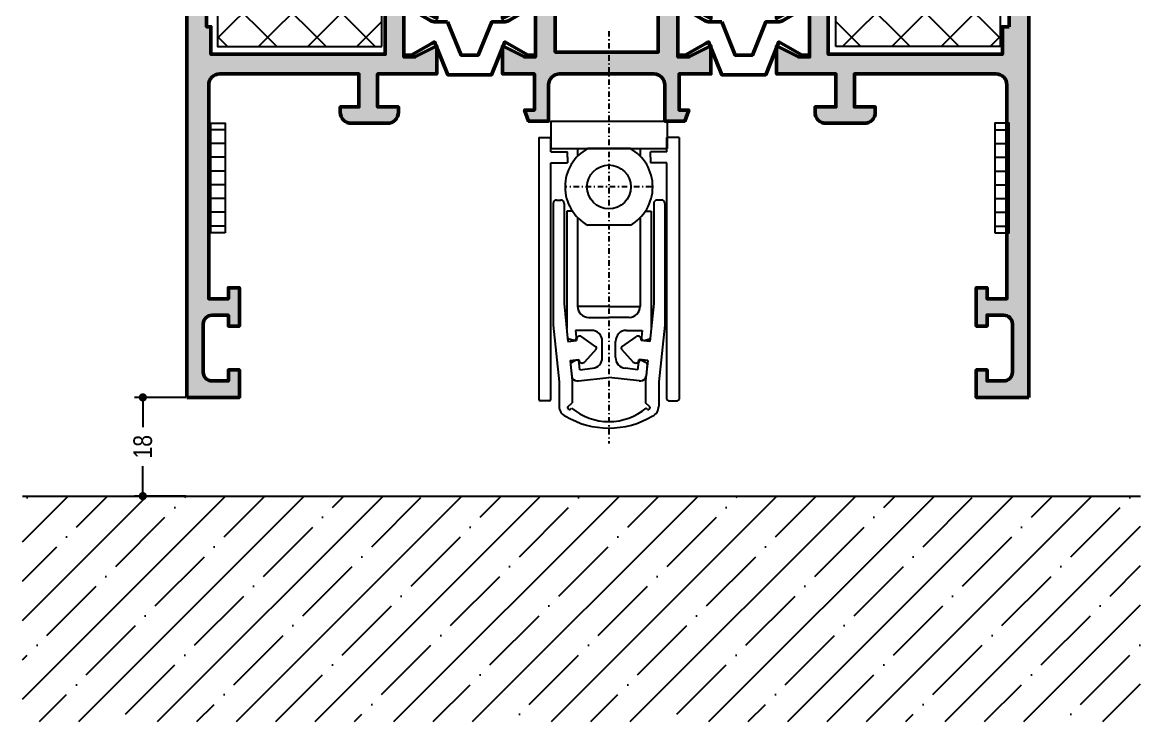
# Model space of a CAD drawing. Header units: millimetres. Extents: x -1821 to 14707, y -2864 to 1473.
# Drawn here: x 12858.3 to 12960.3, y -1250.4 to -1186.6 of the extents above; entities that cross this region are included whole.
import ezdxf

# ---------------------------------------------------------------- set-up
doc = ezdxf.new("R2010")
doc.units = ezdxf.units.MM
doc.linetypes.add('AUSGEZOGEN', pattern=[0])
doc.linetypes.add('DASHDOT', pattern=[1, 0.5, -0.25, 0, -0.25])
for name, color, linetype, lineweight in [('AM_S', 80, 'Continuous', 50), ('AM_SP', 3, 'Continuous', 50), ('Docu-AM_8', 1, 'Continuous', 25)]:
    doc.layers.add(name, color=color, linetype=linetype, lineweight=lineweight)
for name, color, linetype in [('CENT_25', 2, 'DASHDOT'), ('CONST25', 2, 'Continuous'), ('CONST35', 7, 'Continuous'), ('LLMASSE', 7, 'AUSGEZOGEN')]:
    doc.layers.add(name, color=color, linetype=linetype)
doc.styles.add('BEMSTIL', font='8SIMPLEX.SHX', dxfattribs={"width": 0.85})
doc.dimstyles.new('Dok-1zu2-PUNKT', dxfattribs={"dimscale": 0.5, "dimtxt": 3.4, "dimasz": 1.5, "dimexe": 1.5, "dimexo": 0.6, "dimgap": 1.5, "dimtad": 0, "dimlfac": 2, "dimdsep": 46, "dimtxsty": 'BEMSTIL', "dimblk": 'PUNKT', "dimblk1": 'PUNKT', "dimblk2": 'PUNKT', "dimcen": 0, "dimclrd": 3, "dimclre": 3, "dimclrt": 3, "dimadec": 0, "dimazin": 0, "dimtfac": 0.7, "dimtofl": 0, "dimtmove": 0, "dimatfit": 3, "dimfxl": 1, "dimtolj": 1, "dimarcsym": 0})

# ---------------------------------------------------------------- blocks, each defined once
blk = doc.blocks.new('WI4030187')
h = blk.add_hatch()
h.set_pattern_fill('LINE', color=256, scale=0.395, angle=90, style=0)
h.set_pattern_definition([(90, (0, 0), (-1.254125, 7.679047217437444e-17), [])])
h.paths.add_polyline_path([(10, 1.300000000000001), (0, 1.300000000000001), (0, 0), (10, 4.440892098500626e-16)])
blk.add_lwpolyline([(0, 1.3), (0, 0), (10, 4.440892098500626e-16), (10, 1.300000000000001)], close=True)
blk = doc.blocks.new('WI4090042')
for p, q in [((-15.80000000005123, 38.08153672636368), (-14.88153672641492, 39)), ((-15.80000000005123, 33.59140866582911), (-10.39140866588034, 39)), ((-15.80000000005123, 29.10128060529453), (-5.901280605345761, 39)), ((-15.80000000005123, 24.61115254475995), (-1.411152544811184, 39)), ((-0.8000000000512433, 27.7407683632587), (-12.05923163679253, 38.99999999999999)), ((-0.8000000000512468, 32.23089642379328), (-7.569103576257957, 38.99999999999999)), ((-0.800000000051245, 36.72102448432786), (-3.078975515723382, 39)), ((-0.8000000000512397, 23.25064030272412), (-15.80000000005123, 38.25064030272412)), ((-15.80000000005123, 20.12102448422538), (-0.8000000000512237, 35.12102448422539)), ((-0.800000000051238, 18.76051224218954), (-15.80000000005124, 33.76051224218955)), ((-15.80000000005123, 15.63089642369081), (-0.8000000000512202, 30.63089642369081)), ((-0.8000000000512362, 14.27038418165496), (-15.80000000005123, 29.27038418165496)), ((-15.80000000005123, 11.14076836315623), (-0.8000000000512237, 26.14076836315623)), ((-0.8000000000512344, 9.780256121120388), (-15.80000000005123, 24.78025612112039)), ((-15.80000000005123, 6.650640302621651), (-0.8000000000512237, 21.65064030262166)), ((-0.8000000000512326, 5.290128060585809), (-15.80000000005123, 20.29012806058581)), ((-15.80000000005123, 2.160512242087076), (-0.8000000000512255, 17.16051224208708)), ((-0.8000000000512307, 0.8000000000512308), (-15.80000000005124, 15.80000000005124)), ((-15.80000000005123, -2.329615818447502), (-0.8000000000512273, 12.6703841815525)), ((-0.8000000000512326, -3.690128060483344), (-15.80000000005123, 11.30987193951666)), ((-15.80000000005123, -6.819743878982079), (-0.8000000000512304, 8.180256121017923)), ((-0.8000000000512331, -8.18025612101792), (-15.80000000005124, 6.819743878982085)), ((-15.80000000005124, -11.30987193951666), (-0.8000000000512326, 3.690128060483343)), ((-0.8000000000512326, -12.6703841815525), (-15.80000000005124, 2.329615818447509)), ((-15.80000000005124, -15.80000000005124), (-0.8000000000512344, -0.8000000000512344)), ((-0.8000000000512326, -17.16051224208707), (-15.80000000005123, -2.160512242087069)), ((-15.80000000005124, -20.29012806058581), (-0.8000000000512331, -5.290128060585809)), ((-0.8000000000512326, -21.65064030262165), (-15.80000000005123, -6.650640302621647)), ((-15.80000000005125, -24.7802561211204), (-0.8000000000512335, -9.780256121120384)), ((-0.8000000000512344, -26.14076836315623), (-15.80000000005123, -11.14076836315622)), ((-15.80000000005125, -29.27038418165498), (-0.8000000000512335, -14.27038418165496)), ((-0.8000000000512344, -30.6308964236908), (-15.80000000005123, -15.6308964236908)), ((-15.80000000005125, -33.76051224218955), (-0.8000000000512344, -18.76051224218954)), ((-0.8000000000512308, -35.12102448422539), (-15.80000000005123, -20.12102448422538)), ((-15.80000000005125, -38.25064030272413), (-0.8000000000512362, -23.25064030272411)), ((-1.411152544811191, -39), (-15.80000000005123, -24.61115254475996)), ((-12.05923163679255, -39), (-0.8000000000512362, -27.74076836325869)), ((-5.901280605345768, -39), (-15.80000000005122, -29.10128060529454)), ((-7.569103576257971, -39), (-0.8000000000512362, -32.23089642379327)), ((-10.39140866588035, -39), (-15.80000000005122, -33.59140866582912)), ((-3.078975515723389, -39), (-0.8000000000512344, -36.72102448432784)), ((-14.88153672641492, -38.99999999999999), (-15.80000000005122, -38.08153672636369))]:
    blk.add_line(p, q)
blk.add_lwpolyline([(-0.8000000000512344, -39), (-0.8000000000512344, 39), (-15.80000000005123, 39), (-15.80000000005123, -39)], close=True)
blk = doc.blocks.new('PUNKT')
at = {"color": 0, "linetype": 'Continuous'}
blk.add_line((-0.5, 0), (-1, 0), dxfattribs=at)
at = {"color": 0, "linetype": 'Continuous', "const_width": 0.5}
blk.add_lwpolyline([(-0.25, 0, 1), (0.25, 0, 1)], format="xyb", close=True, dxfattribs=at)
blk = doc.blocks.new('*D140')
at = {"layer": 'Defpoints', "color": 0, "transparency": 16777216}
for p in [(12873.52326536657, -1220.844804366892), (12869.31089140913, -1229.844803338025), (12873.52326536672, -1229.844803338025)]:
    blk.add_point(p, dxfattribs=at)
at = {"layer": 'LLMASSE', "color": 3, "lineweight": -2, "transparency": 16777216}
for p, q in [((12873.22326536657, -1220.844804366892), (12868.56089140913, -1220.844804366892)), ((12869.31089140913, -1221.594804366892), (12869.31089140913, -1223.562660995318)), ((12869.31089140913, -1229.094803338025), (12869.31089140913, -1227.126946709604)), ((12873.22326536672, -1229.844803338025), (12868.56089140913, -1229.844803338025))]:
    blk.add_line(p, q, dxfattribs=at)
at = {"layer": 'LLMASSE', "color": 3, "lineweight": -2, "transparency": 16777216, "xscale": 0.75, "yscale": 0.75, "zscale": 0.75}
for p, rotation in [((12869.31089140913, -1220.844804366892), 90), ((12869.31089140913, -1229.844803338025), 270)]:
    blk.add_blockref('PUNKT', p, dxfattribs=dict(at, rotation=rotation))
at = {"layer": 'LLMASSE', "color": 3, "transparency": 16777216, "insert": (12869.31089140913, -1225.344803852458), "char_height": 1.7, "attachment_point": 5, "rotation": 90, "style": 'BEMSTIL'}
blk.add_mtext('18', dxfattribs=at)
blk = doc.blocks.new('B-1021353_docu_wos')
at = {"layer": 'Docu-AM_8'}
h = blk.add_hatch(color=256, dxfattribs=at)
edge = h.paths.add_edge_path()
edge.add_line((0, 0), (4.800000000205046, 5.127842566120559e-10))
edge.add_line((4.800000000205046, 5.127842566120559e-10), (4.799999999897409, 2.500000000512784))
edge.add_line((4.799999999897409, 2.500000000512784), (3.799999999989723, 2.500000000297433))
edge.add_line((3.799999999989723, 2.500000000297433), (3.800000000071748, 1.500000000379458))
edge.add_line((3.800000000071748, 1.500000000379458), (2.300000000051228, 1.500000000358938))
edge.add_arc((2.30000000005125, 2.300000000358944), 0.8000000000000058, 179.9999999999996, 269.99999999999835, ccw=False)
edge.add_line((1.500000000051245, 2.300000000358949), (1.500000000051273, 6.700000000358956))
edge.add_arc((2.300000000051245, 6.700000000358967), 0.7999999999999714, 90.0000000000012, 180.0000000000008, ccw=False)
edge.add_line((2.300000000051228, 7.500000000358939), (3.800000000030736, 7.500000000379458))
edge.add_line((3.800000000030736, 7.500000000379458), (3.800000000030736, 6.500000000215351))
edge.add_line((3.800000000030736, 6.500000000215351), (4.800000000410166, 6.500000000307637))
edge.add_line((4.800000000410166, 6.500000000307637), (4.800000000051227, 10.00000000035894))
edge.add_line((4.800000000051227, 10.00000000035894), (3.800000000051256, 10.00000000035894))
edge.add_line((3.800000000051256, 10.00000000035894), (3.800000000071805, 9.000000000379458))
edge.add_line((3.800000000071805, 9.000000000379458), (2.000000000071765, 9.000000000338417))
edge.add_line((2.000000000071765, 9.000000000338417), (2.000000000051281, 28.50000000035895))
edge.add_arc((3.0000000000513, 28.50000000035897), 1.000000000000019, 90.00000000000108, 180.0000000000008, ccw=False)
edge.add_line((3.000000000051281, 29.50000000035898), (15.70000000003075, 29.50000000037945))
edge.add_line((15.70000000003075, 29.50000000037945), (15.70000000007176, 26.50000000037944))
edge.add_line((15.70000000007176, 26.50000000037944), (13.99999999998972, 26.50000000029742))
edge.add_line((13.99999999998972, 26.50000000029742), (14.00000000005125, 26.00000000035895))
edge.add_arc((14.99999999964105, 25.99999999994874), 0.999999999589793, 179.9999999764969, 270.0000000235032)
edge.add_line((15.00000000005125, 25.00000000035895), (18.30000000005124, 25.00000000035895))
edge.add_arc((18.30000000005123, 26.00000000035896), 1.000000000000002, 270.0000000000002, 360)
edge.add_line((19.30000000005124, 26.00000000035896), (19.2999999999897, 26.50000000042048))
edge.add_line((19.2999999999897, 26.50000000042048), (17.3999999999897, 26.50000000025641))
edge.add_line((17.3999999999897, 26.50000000025641), (17.39999999999996, 29.50000000030768))
edge.add_line((17.39999999999996, 29.50000000030768), (22.80000000005124, 29.50000000035892))
edge.add_line((22.80000000005124, 29.50000000035892), (22.80000000005121, 32.04999900035894))
edge.add_line((22.80000000005121, 32.04999900035894), (20.80000000005121, 31.04999900035894))
edge.add_line((20.80000000005121, 31.04999900035894), (19.80000000005121, 31.04999900035897))
edge.add_line((19.80000000005121, 31.04999900035897), (19.80000000005121, 35.54999900035897))
edge.add_line((19.80000000005121, 35.54999900035897), (20.80000000005121, 35.54999900035894))
edge.add_line((20.80000000005121, 35.54999900035894), (22.80000000005121, 34.54999900035894))
edge.add_line((22.80000000005121, 34.54999900035894), (22.80000000005123, 35.19999900035892))
edge.add_line((22.80000000005123, 35.19999900035892), (22.06645320864787, 36.81380192012519))
edge.add_arc((21.15608673324478, 36.39999897129308), 0.9999999999999942, 24.44395506557961, 90.0000000000004)
edge.add_line((21.15608673324477, 37.39999897129307), (21.10000000005125, 37.39999897129307))
edge.add_arc((21.09999999964106, 38.39999897088288), 0.9999999995898072, 179.9999999764963, 270.0000000235023, ccw=False)
edge.add_line((20.10000000005125, 38.3999989712931), (20.10000000005126, 103.6000010294248))
edge.add_arc((21.10000000005125, 103.6000010294248), 0.9999999999999893, 89.9999999999992, 179.9999999999992, ccw=False)
edge.add_line((21.10000000005127, 104.6000010294248), (21.15608673324479, 104.6000010294248))
edge.add_arc((21.1560867332448, 105.6000010294248), 0.9999999999999946, 269.9999999999996, 335.55604493442)
edge.add_line((22.06645320864789, 105.1861980805927), (22.80000000005126, 106.8000010003589))
edge.add_line((22.80000000005126, 106.8000010003589), (22.80000000005126, 107.4500010003589))
edge.add_line((22.80000000005126, 107.4500010003589), (20.80000000005126, 106.4500010003589))
edge.add_line((20.80000000005126, 106.4500010003589), (19.80000000005125, 106.450001000359))
edge.add_line((19.80000000005125, 106.450001000359), (19.80000000005126, 110.950001000359))
edge.add_line((19.80000000005126, 110.950001000359), (20.80000000005126, 110.9500010003589))
edge.add_line((20.80000000005126, 110.9500010003589), (22.80000000005126, 109.9500010003589))
edge.add_line((22.80000000005126, 109.9500010003589), (22.80000000005125, 112.5000000003589))
edge.add_line((22.80000000005125, 112.5000000003589), (17.39999999989743, 112.5000000001026))
edge.add_line((17.39999999989743, 112.5000000001026), (17.40000000003076, 115.5000000003385))
edge.add_line((17.40000000003076, 115.5000000003385), (19.30000000011279, 115.5000000004205))
edge.add_line((19.30000000011279, 115.5000000004205), (19.30000000005126, 116.000000000359))
edge.add_arc((18.30000000005126, 116.000000000359), 1, 0, 90)
edge.add_line((18.30000000005126, 117.000000000359), (15.00000000005127, 117.000000000359))
edge.add_arc((15.00000000005127, 116.000000000359), 1, 90, 180)
edge.add_line((14.00000000005127, 116.000000000359), (14.00000000003078, 115.5000000002154))
edge.add_line((14.00000000003078, 115.5000000002154), (15.70000000003077, 115.5000000003794))
edge.add_line((15.70000000003077, 115.5000000003794), (15.70000000007178, 112.5000000003795))
edge.add_line((15.70000000007178, 112.5000000003795), (3.000000000051271, 112.500000000359))
edge.add_arc((3.000000000051279, 113.500000000359), 1.000000000000007, 180, 269.9999999999996, ccw=False)
edge.add_line((2.000000000051271, 113.500000000359), (2.00000000003078, 133.0000000003385))
edge.add_line((2.00000000003078, 133.0000000003385), (3.800000000030763, 133.0000000003795))
edge.add_line((3.800000000030763, 133.0000000003795), (3.800000000051283, 132.000000000359))
edge.add_line((3.800000000051283, 132.000000000359), (4.800000000051283, 132.000000000359))
edge.add_line((4.800000000051283, 132.000000000359), (4.799999999897472, 135.5000000005128))
edge.add_line((4.799999999897472, 135.5000000005128), (3.799999999989758, 135.5000000002974))
edge.add_line((3.799999999989758, 135.5000000002974), (3.800000000153837, 134.5000000002974))
edge.add_line((3.800000000153837, 134.5000000002974), (2.300000000051291, 134.500000000359))
edge.add_arc((2.299999999723097, 135.3000000000308), 0.7999999996718173, 179.9999999764995, 270.00000002350515, ccw=False)
edge.add_line((1.500000000051279, 135.3000000003589), (1.50000000005128, 139.700000000359))
edge.add_arc((2.300000000051292, 139.700000000359), 0.8000000000000125, 90.00000000000011, 180, ccw=False)
edge.add_line((2.300000000051291, 140.500000000359), (3.800000000030771, 140.5000000003795))
edge.add_line((3.800000000030771, 140.5000000003795), (3.800000000030771, 139.5000000002154))
edge.add_line((3.800000000030771, 139.5000000002154), (4.800000000410201, 139.5000000003077))
edge.add_line((4.800000000410201, 139.5000000003077), (4.799999999897445, 142.0000000005128))
edge.add_line((4.799999999897445, 142.0000000005128), (-1.025384221975401e-10, 142.0000000002051))
edge.add_line((-1.025387420371809e-10, 142.0000000002051), (0, 0))
h.paths.add_polyline_path([(1.800000000051254, 108.200000000359), (2.200000000051288, 108.200000000359), (2.200000000051288, 110.7000000003589), (18.10000000005127, 110.700000000359), (18.10000000005127, 104.6000010294248), (18.40000000005125, 104.6000010294248), (18.40000000005123, 37.39999897129313), (18.10000000005125, 37.39999897129313), (18.10000000005125, 31.30000000035888), (2.20000000005127, 31.30000000035891), (2.20000000005127, 33.80000000035891), (1.800000000051265, 33.80000000035891)], flags=16)
h = blk.add_hatch(color=256, dxfattribs=at)
edge = h.paths.add_edge_path()
edge.add_arc((44.79991202174624, 42.24309771991288), 4.999999999999979, 314.9999999999988, 359.99999999999903, ccw=False)
edge.add_line((48.33544592767889, 38.70756381398009), (47.79740420180833, 38.16952208810956))
edge.add_arc((49.21161776418141, 36.75530852573642), 2.000000000000024, 134.9999999999989, 209.9999820225565)
edge.add_line((47.47956664284702, 35.75530906919438), (47.79991178663215, 35.20045460214727))
edge.add_line((47.79991178663215, 35.20045460214727), (47.80000000005343, 34.55045782061795))
edge.add_line((47.80000000005343, 34.55045782061795), (45.8000000000536, 35.55045782061829))
edge.add_line((45.8000000000536, 35.55045782061829), (44.8000000000536, 35.55045782061846))
edge.add_line((44.8000000000536, 35.55045782061846), (44.80000000005286, 31.05045782061843))
edge.add_line((44.80000000005286, 31.05045782061843), (45.80000000005286, 31.05045782061829))
edge.add_line((45.80000000005286, 31.05045782061829), (47.80000000005302, 32.05045782061795))
edge.add_line((47.80000000005302, 32.05045782061795), (47.8000000000526, 29.50045882061796))
edge.add_line((47.8000000000526, 29.50045882061796), (44.89991202174595, 29.5004569388248))
edge.add_line((44.89991202174595, 29.5004569388248), (44.899912021746, 26.20045804603804))
edge.add_line((44.899912021746, 26.20045804603804), (45.78554162309462, 26.20045804603815))
edge.add_line((45.78554162309462, 26.20045804603815), (45.42157138882826, 25.20045804603792))
edge.add_line((45.42157138882826, 25.20045804603792), (43.59991213930318, 25.20045804603809))
edge.add_line((43.59991213930318, 25.20045804603809), (43.59991213930313, 28.50045715130836))
edge.add_arc((42.59991213930296, 28.5004571513082), 1.000000000000171, 9.363552982226997e-12, 89.99999326448531)
edge.add_line((42.59991225685987, 29.50045715130837), (33.99991202174648, 29.50045715130837))
edge.add_arc((33.99991213930345, 28.50045715130814), 1.000000000000232, 90.00000673551793, 179.999999999987)
edge.add_line((32.99991213930321, 28.50045715130837), (32.99991213930316, 25.20045804603809))
edge.add_line((32.99991213930316, 25.20045804603809), (31.17825288977815, 25.20045804603801))
edge.add_line((31.17825288977815, 25.20045804603801), (30.81428265551184, 26.20045804603809))
edge.add_line((30.81428265551184, 26.20045804603809), (31.69991225686034, 26.20045804603804))
edge.add_line((31.69991225686034, 26.20045804603804), (31.6999122568603, 29.50045693882463))
edge.add_line((31.6999122568603, 29.50045693882463), (28.80000000005135, 29.50045882061842))
edge.add_line((28.80000000005135, 29.50045882061842), (28.80000000005181, 32.05045782061843))
edge.add_line((28.80000000005181, 32.05045782061843), (30.80000000005164, 31.05045782061809))
edge.add_line((30.80000000005164, 31.05045782061809), (31.80000000005164, 31.05045782061792))
edge.add_line((31.80000000005164, 31.05045782061792), (31.8000000000524, 35.55045782061792))
edge.add_line((31.8000000000524, 35.55045782061792), (30.8000000000524, 35.55045782061809))
edge.add_line((30.8000000000524, 35.55045782061809), (28.80000000005223, 34.55045782061843))
edge.add_line((28.80000000005223, 34.55045782061843), (28.80000000005139, 35.20045782061796))
edge.add_line((28.80000000005139, 35.20045782061796), (29.12025740064515, 35.75530906919475))
edge.add_arc((27.38820627931082, 36.75530852573686), 2.000000000000011, 330.000017977441, 404.9999999999987)
edge.add_line((28.80241984168395, 38.16952208810993), (28.26437811581341, 38.70756381398049))
edge.add_arc((31.79991202174621, 42.24309771991314), 4.999999999999989, 179.9999999999988, 224.9999999999989, ccw=False)
edge.add_line((26.79991202174622, 42.24309771991325), (26.80000000005184, 99.75780411254043))
edge.add_arc((31.80000000005183, 99.75780411254044), 4.999999999999989, 135, 180.0000000000001, ccw=False)
edge.add_line((28.2644660941191, 103.2933380184732), (28.80250781998964, 103.8313797443437))
edge.add_arc((27.38829425761656, 105.2455933067168), 1.999999999999983, 314.9999999999997, 389.9999820225574)
edge.add_line((29.1203453789509, 106.2455927632589), (28.80000023516576, 106.800447230306))
edge.add_line((28.80000023516576, 106.800447230306), (28.8000000000505, 107.450444996723))
edge.add_line((28.8000000000505, 107.450444996723), (30.80000000005033, 106.4504449967227))
edge.add_line((30.80000000005033, 106.4504449967227), (31.80000000005033, 106.4504449967225))
edge.add_line((31.80000000005033, 106.4504449967225), (31.8000000000511, 110.9504449967225))
edge.add_line((31.8000000000511, 110.9504449967225), (30.8000000000511, 110.9504449967227))
edge.add_line((30.8000000000511, 110.9504449967227), (28.80000000005093, 109.950444996723))
edge.add_line((28.80000000005093, 109.950444996723), (28.80000000005136, 112.500443996723))
edge.add_line((28.80000000005136, 112.500443996723), (31.70000023516579, 112.500445878516))
edge.add_line((31.70000023516579, 112.500445878516), (31.70000023516577, 115.8004447713027))
edge.add_line((31.70000023516577, 115.8004447713027), (30.81437063381738, 115.8004447713028))
edge.add_line((30.81437063381738, 115.8004447713028), (31.17834086808354, 116.8004447713028))
edge.add_line((31.17834086808354, 116.8004447713028), (33.00000011760856, 116.8004447713027))
edge.add_line((33.00000011760856, 116.8004447713027), (33.00000011760865, 113.5004456660326))
edge.add_arc((34.00000011760879, 113.5004456660325), 1.000000000000142, 179.9999999999951, 269.9999932644869)
edge.add_line((34.00000000005191, 112.5004456660324), (42.6000002351653, 112.5004456660324))
edge.add_arc((42.60000011760834, 113.5004456660326), 1.000000000000238, 270.0000067355176, 359.999999999987)
edge.add_line((43.60000011760857, 113.5004456660324), (43.60000011760869, 116.8004447713026))
edge.add_line((43.60000011760869, 116.8004447713026), (45.42165936713363, 116.8004447713028))
edge.add_line((45.42165936713363, 116.8004447713028), (45.78562960140017, 115.8004447713027))
edge.add_line((45.78562960140017, 115.8004447713027), (44.90000000005143, 115.8004447713028))
edge.add_line((44.90000000005143, 115.8004447713028), (44.90000000005129, 112.5004458785159))
edge.add_line((44.90000000005129, 112.5004458785159), (47.80000000005261, 112.5004439967224))
edge.add_line((47.80000000005261, 112.5004439967224), (47.80000000005215, 109.9504449967224))
edge.add_line((47.80000000005215, 109.9504449967224), (45.80000000005232, 110.9504449967228))
edge.add_line((45.80000000005232, 110.9504449967228), (44.80000000005232, 110.950444996723))
edge.add_line((44.80000000005232, 110.950444996723), (44.80000000005154, 106.450444996723))
edge.add_line((44.80000000005154, 106.450444996723), (45.80000000005153, 106.4504449967228))
edge.add_line((45.80000000005153, 106.4504449967228), (47.80000000005171, 107.4504449967224))
edge.add_line((47.80000000005171, 107.4504449967224), (47.80000000005253, 106.8004449967229))
edge.add_line((47.80000000005253, 106.8004449967229), (47.47965462115276, 106.2455927632589))
edge.add_arc((49.21170574248709, 105.2455933067169), 1.99999999999997, 150.0000179774424, 225.0000000000003)
edge.add_line((47.79749218011403, 103.8313797443438), (48.33553390598456, 103.2933380184732))
edge.add_arc((44.80000000005185, 99.7578041125405), 4.999999999999994, 1.1368683772161603e-13, 45.000000000000284, ccw=False)
edge.add_line((49.80000000005184, 99.75780411254051), (49.79991202174622, 42.2430977199128))
edge = h.paths.add_edge_path(flags=16)
edge.add_arc((44.80000000005139, 99.75780411254091), 3.000000000000036, 1.085629331272868e-12, 44.99999999999971)
edge.add_line((46.92132034361107, 101.8791244561006), (43.58578667634225, 105.2146581233694))
edge.add_arc((45.00000023871533, 106.6288716857425), 1.999999999999986, 180.0000000000004, 225.0000000000003, ccw=False)
edge.add_line((43.00000023871534, 106.6288716857425), (43.0000002387152, 110.5004445609962))
edge.add_line((43.0000002387152, 110.5004445609962), (33.59999976138836, 110.5004445609962))
edge.add_line((33.59999976138836, 110.5004445609962), (33.59999976138832, 106.6288716857424))
edge.add_arc((31.59999976138833, 106.6288716857424), 1.999999999999986, 314.99999999999966, 359.9999999999996, ccw=False)
edge.add_line((33.01421332376141, 105.2146581233693), (29.6786796564926, 101.8791244561005))
edge.add_arc((31.80000000005225, 99.75780411254082), 3.00000000000001, 134.9999999999997, 179.9999999999984)
edge.add_line((28.80000000005224, 99.75780411254091), (28.79991202174663, 42.24309771991274))
edge.add_arc((31.79991202174665, 42.24309771991274), 3.000000000000014, 180, 224.9999999999987)
edge.add_line((29.67859167818694, 40.12177737635314), (33.01412534545569, 36.78624370908427))
edge.add_arc((31.59991178308256, 35.3720301467112), 2.000000000000007, -1.0231815394945443e-12, 44.999999999998806, ccw=False)
edge.add_line((33.59991178308257, 35.37203014671117), (33.59991178308339, 31.50045727145725))
edge.add_line((33.59991178308339, 31.50045727145725), (42.99991226040913, 31.50045727145723))
edge.add_line((42.99991226040913, 31.50045727145723), (42.99991226040959, 35.372030146711))
edge.add_arc((44.99991226040956, 35.37203014671093), 1.999999999999964, 134.9999999999983, 179.9999999999982, ccw=False)
edge.add_line((43.58569869803653, 36.78624370908405), (46.92123236530541, 40.1217773763528))
edge.add_arc((44.79991202174583, 42.24309771991248), 2.999999999999986, 314.9999999999987, 359.9999999999974)
edge.add_line((47.79991202174581, 42.24309771991234), (47.80000000005143, 99.75780411254097))
h = blk.add_hatch(color=256, dxfattribs=at)
edge = h.paths.add_edge_path()
edge.add_line((76.8000000000512, 0.0008879930870300295), (72.00000000005126, 0.0008879930870298651))
edge.add_line((72.00000000005126, 0.0008879930870298651), (72.00000000005124, 2.50088799308703))
edge.add_line((72.00000000005124, 2.50088799308703), (73.00000000005124, 2.50088799308703))
edge.add_line((73.00000000005124, 2.50088799308703), (73.00000000005124, 1.50088799308703))
edge.add_line((73.00000000005124, 1.50088799308703), (74.50000000005124, 1.50088799308703))
edge.add_arc((74.50000000005122, 2.300887993087007), 0.7999999999999761, 270.000000000002, 360.0000000000015)
edge.add_line((75.3000000000512, 2.300887993087027), (75.3000000000512, 6.700887993087033))
edge.add_arc((74.50000000005123, 6.700887993087061), 0.7999999999999687, 359.999999999998, 449.999999999998)
edge.add_line((74.50000000005126, 7.50088799308703), (73.00000000005119, 7.500887993087031))
edge.add_line((73.00000000005119, 7.500887993087031), (73.00000000005126, 6.500887993087031))
edge.add_line((73.00000000005126, 6.500887993087031), (72.00000000005126, 6.500887993087031))
edge.add_line((72.00000000005126, 6.500887993087031), (72.00000000005124, 10.00088799308703))
edge.add_line((72.00000000005124, 10.00088799308703), (73.00000000005124, 10.00088799308703))
edge.add_line((73.00000000005124, 10.00088799308703), (73.00000000005119, 9.00088799308703))
edge.add_line((73.00000000005119, 9.00088799308703), (74.80000000005121, 9.00088799308703))
edge.add_line((74.80000000005121, 9.00088799308703), (74.8000000000512, 28.50088799308703))
edge.add_arc((73.8000000000512, 28.50088799308703), 1, 0, 90)
edge.add_line((73.8000000000512, 29.50088799308703), (60.90000000005123, 29.50088799308703))
edge.add_line((60.90000000005123, 29.50088799308703), (60.90000000005123, 26.50088799308703))
edge.add_line((60.90000000005123, 26.50088799308703), (62.80000000005124, 26.50088799308703))
edge.add_line((62.80000000005124, 26.50088799308703), (62.80000000005123, 26.00088799308703))
edge.add_arc((61.80000000005122, 26.00088799308704), 1.000000000000007, 270, 359.9999999999998, ccw=False)
edge.add_line((61.80000000005122, 25.00088799308703), (58.30000000005124, 25.00088799308703))
edge.add_arc((58.30000000005124, 26.00088799308703), 1, 180, 270, ccw=False)
edge.add_line((57.30000000005124, 26.00088799308703), (57.30000000005124, 26.50088799308703))
edge.add_line((57.30000000005124, 26.50088799308703), (59.20000000005123, 26.50088799308703))
edge.add_line((59.20000000005123, 26.50088799308703), (59.20000000005125, 29.50088799308698))
edge.add_line((59.20000000005125, 29.50088799308698), (53.80000000005124, 29.50088799308703))
edge.add_line((53.80000000005124, 29.50088799308703), (53.80000000005125, 32.05088699308705))
edge.add_line((53.80000000005125, 32.05088699308705), (55.80000000005125, 31.05088699308705))
edge.add_line((55.80000000005125, 31.05088699308705), (56.80000000005125, 31.05088699308705))
edge.add_line((56.80000000005125, 31.05088699308705), (56.80000000005126, 35.55088699308705))
edge.add_line((56.80000000005126, 35.55088699308705), (55.80000000005126, 35.55088699308705))
edge.add_line((55.80000000005126, 35.55088699308705), (53.80000000005125, 34.55088699308705))
edge.add_line((53.80000000005125, 34.55088699308705), (53.80000000005124, 35.20088699308702))
edge.add_line((53.80000000005124, 35.20088699308702), (54.53354684317384, 36.81469078150356))
edge.add_arc((55.44391339149307, 36.40088799308698), 1.000000000000005, 89.9999999999992, 155.5560550305, ccw=False)
edge.add_line((55.44391339149308, 37.40088799308698), (55.50000000005124, 37.40088799308701))
edge.add_arc((55.50000000005124, 38.40088799308701), 1, 270, 360)
edge.add_line((56.50000000005124, 38.40088799308701), (56.50000000005124, 103.6008879930871))
edge.add_arc((55.50000000005124, 103.6008879930871), 1, 0, 90)
edge.add_line((55.50000000005124, 104.6008879930871), (55.44391339149308, 104.6008879930871))
edge.add_arc((55.4439133914931, 105.6008879930871), 1.000000000000015, 204.4439449694984, 269.9999999999992, ccw=False)
edge.add_line((54.53354684317384, 105.1870852046705), (53.80000000005125, 106.800888993087))
edge.add_line((53.80000000005125, 106.800888993087), (53.80000000005126, 107.450888993087))
edge.add_line((53.80000000005126, 107.450888993087), (55.80000000005126, 106.450888993087))
edge.add_line((55.80000000005126, 106.450888993087), (56.80000000005126, 106.450888993087))
edge.add_line((56.80000000005126, 106.450888993087), (56.80000000005126, 110.950888993087))
edge.add_line((56.80000000005126, 110.950888993087), (55.80000000005126, 110.950888993087))
edge.add_line((55.80000000005126, 110.950888993087), (53.80000000005126, 109.950888993087))
edge.add_line((53.80000000005126, 109.950888993087), (53.80000000005125, 112.500887993087))
edge.add_line((53.80000000005125, 112.500887993087), (59.20000000005125, 112.5008879930871))
edge.add_line((59.20000000005125, 112.5008879930871), (59.20000000005126, 115.500887993087))
edge.add_line((59.20000000005126, 115.500887993087), (57.30000000005123, 115.500887993087))
edge.add_line((57.30000000005123, 115.500887993087), (57.30000000005124, 116.000887993087))
edge.add_arc((58.30000000005124, 116.000887993087), 1, 90, 180, ccw=False)
edge.add_line((58.30000000005124, 117.000887993087), (61.80000000005127, 117.000887993087))
edge.add_arc((61.80000000005126, 116.000887993087), 1.000000000000007, 0, 89.9999999999996, ccw=False)
edge.add_line((62.80000000005127, 116.000887993087), (62.80000000005128, 115.500887993087))
edge.add_line((62.80000000005128, 115.500887993087), (60.90000000005125, 115.500887993087))
edge.add_line((60.90000000005125, 115.500887993087), (60.90000000005125, 112.500887993087))
edge.add_line((60.90000000005125, 112.500887993087), (74.10000000005127, 112.500887993087))
edge.add_arc((74.10000000005127, 113.500887993087), 1.000000000000007, 270, 359.9999999999992)
edge.add_line((75.10000000005128, 113.500887993087), (75.10000000005128, 115.500887993087))
edge.add_line((75.10000000005128, 115.500887993087), (73.30000000005126, 115.500887993087))
edge.add_line((73.30000000005126, 115.500887993087), (73.08786796569528, 116.013020027443))
edge.add_line((73.08786796569528, 116.013020027443), (73.48994949371244, 116.4151015554601))
edge.add_arc((74.90416305608554, 115.000887993087), 2.00000000000001, 89.9999999999996, 134.9999999999997, ccw=False)
edge.add_line((74.90416305608555, 117.000887993087), (76.80000000005126, 117.000887993087))
edge.add_line((76.80000000005126, 117.000887993087), (76.8000000000512, 0.0008879930870335784))
h.paths.add_polyline_path([(75.00000000005126, 33.80088799308704), (74.40000000005122, 33.80088799308704), (74.40000000005124, 31.30088799308699), (58.50000000005124, 31.30088799308699), (58.50000000005124, 37.40088799308701), (58.20000000005125, 37.40088799308701), (58.20000000005125, 104.6008879930871), (58.50000000005125, 104.6008879930871), (58.50000000005125, 110.7008879930871), (74.40000000005124, 110.7008879930871), (74.40000000005122, 108.200887993087), (75.00000000005124, 108.200887993087)], flags=16)
at = {"layer": 'AM_S'}
for points in [[(0, 0), (4.800000000205046, 5.127842566120559e-10), (4.799999999897409, 2.500000000512784), (3.799999999989723, 2.500000000297433), (3.800000000071748, 1.500000000379458), (2.300000000051228, 1.500000000358938, -0.4142135623730888), (1.500000000051245, 2.300000000358949), (1.500000000051273, 6.700000000358956, -0.4142135623730931), (2.300000000051228, 7.500000000358939), (3.800000000030736, 7.500000000379458), (3.800000000030736, 6.500000000215351), (4.800000000410166, 6.500000000307637), (4.800000000051227, 10.00000000035894), (3.800000000051256, 10.00000000035894), (3.800000000071805, 9.000000000379458), (2.000000000071765, 9.000000000338417), (2.000000000051281, 28.50000000035895, -0.4142135623730935), (3.000000000051281, 29.50000000035898), (15.70000000003075, 29.50000000037945), (15.70000000007176, 26.50000000037944), (13.99999999998972, 26.50000000029742), (14.00000000005125, 26.00000000035895, 0.4142135626133887), (15.00000000005125, 25.00000000035895), (18.30000000005124, 25.00000000035895, 0.414213562373095), (19.30000000005124, 26.00000000035896), (19.2999999999897, 26.50000000042048), (17.3999999999897, 26.50000000025641), (17.39999999999996, 29.50000000030768), (22.80000000005124, 29.50000000035892), (22.80000000005121, 32.04999900035894), (20.80000000005121, 31.04999900035894), (19.80000000005121, 31.04999900035897), (19.80000000005121, 35.54999900035897), (20.80000000005121, 35.54999900035894), (22.80000000005121, 34.54999900035894), (22.80000000005123, 35.19999900035892), (22.06645320864787, 36.81380192012519, 0.2941076137054685), (21.15608673324477, 37.39999897129307), (21.10000000005125, 37.39999897129307, -0.4142135626133887), (20.10000000005125, 38.3999989712931), (20.10000000005126, 103.6000010294248, -0.414213562373095), (21.10000000005127, 104.6000010294248), (21.15608673324479, 104.6000010294248, 0.2941076137054684), (22.06645320864789, 105.1861980805927), (22.80000000005126, 106.8000010003589), (22.80000000005126, 107.4500010003589), (20.80000000005126, 106.4500010003589), (19.80000000005125, 106.450001000359), (19.80000000005126, 110.950001000359), (20.80000000005126, 110.9500010003589), (22.80000000005126, 109.9500010003589), (22.80000000005125, 112.5000000003589), (17.39999999989743, 112.5000000001026), (17.40000000003076, 115.5000000003385), (19.30000000011279, 115.5000000004205), (19.30000000005126, 116.000000000359, 0.414213562373095), (18.30000000005126, 117.000000000359), (15.00000000005127, 117.000000000359, 0.414213562373095), (14.00000000005127, 116.000000000359), (14.00000000003078, 115.5000000002154), (15.70000000003077, 115.5000000003794), (15.70000000007178, 112.5000000003795), (3.000000000051271, 112.500000000359, -0.414213562373095), (2.000000000051271, 113.500000000359), (2.00000000003078, 133.0000000003385), (3.800000000030763, 133.0000000003795), (3.800000000051283, 132.000000000359), (4.800000000051283, 132.000000000359), (4.799999999897472, 135.5000000005128), (3.799999999989758, 135.5000000002974), (3.800000000153837, 134.5000000002974), (2.300000000051291, 134.500000000359, -0.4142135626133888), (1.500000000051279, 135.3000000003589), (1.50000000005128, 139.700000000359, -0.4142135623730944), (2.300000000051291, 140.500000000359), (3.800000000030771, 140.5000000003795), (3.800000000030771, 139.5000000002154), (4.800000000410201, 139.5000000003077), (4.799999999897445, 142.0000000005128), (-1.025387420371809e-10, 142.0000000002051), (0, 0)], [(49.79991202174622, 42.2430977199128, -0.1989123673796587), (48.33544592767889, 38.70756381398009), (47.79740420180833, 38.16952208810956, 0.3394541713832503), (47.47956664284702, 35.75530906919438), (47.79991178663215, 35.20045460214727), (47.80000000005343, 34.55045782061795), (45.8000000000536, 35.55045782061829), (44.8000000000536, 35.55045782061846), (44.80000000005286, 31.05045782061843), (45.80000000005286, 31.05045782061829), (47.80000000005302, 32.05045782061795), (47.8000000000526, 29.50045882061796), (44.89991202174595, 29.5004569388248), (44.899912021746, 26.20045804603804), (45.78554162309462, 26.20045804603815), (45.42157138882826, 25.20045804603792), (43.59991213930318, 25.20045804603809), (43.59991213930313, 28.50045715130836, 0.4142135279414253), (42.59991225685987, 29.50045715130837), (33.99991202174648, 29.50045715130837, 0.414213527941392), (32.99991213930321, 28.50045715130837), (32.99991213930316, 25.20045804603809), (31.17825288977815, 25.20045804603801), (30.81428265551184, 26.20045804603809), (31.69991225686034, 26.20045804603804), (31.6999122568603, 29.50045693882463), (28.80000000005135, 29.50045882061842), (28.80000000005181, 32.05045782061843), (30.80000000005164, 31.05045782061809), (31.80000000005164, 31.05045782061792), (31.8000000000524, 35.55045782061792), (30.8000000000524, 35.55045782061809), (28.80000000005223, 34.55045782061843), (28.80000000005139, 35.20045782061796), (29.12025740064515, 35.75530906919475, 0.3394541713832506), (28.80241984168395, 38.16952208810993), (28.26437811581341, 38.70756381398049, -0.1989123673796585), (26.79991202174622, 42.24309771991325), (26.80000000005184, 99.75780411254043, -0.1989123673796585), (28.2644660941191, 103.2933380184732), (28.80250781998964, 103.8313797443437, 0.3394541713832504), (29.1203453789509, 106.2455927632589), (28.80000023516576, 106.800447230306), (28.8000000000505, 107.450444996723), (30.80000000005033, 106.4504449967227), (31.80000000005033, 106.4504449967225), (31.8000000000511, 110.9504449967225), (30.8000000000511, 110.9504449967227), (28.80000000005093, 109.950444996723), (28.80000000005136, 112.500443996723), (31.70000023516579, 112.500445878516), (31.70000023516577, 115.8004447713027), (30.81437063381738, 115.8004447713028), (31.17834086808354, 116.8004447713028), (33.00000011760856, 116.8004447713027), (33.00000011760865, 113.5004456660326, 0.4142135279415075), (34.00000000005191, 112.5004456660324), (42.6000002351653, 112.5004456660324, 0.414213527941391), (43.60000011760857, 113.5004456660324), (43.60000011760869, 116.8004447713026), (45.42165936713363, 116.8004447713028), (45.78562960140017, 115.8004447713027), (44.90000000005143, 115.8004447713028), (44.90000000005129, 112.5004458785159), (47.80000000005261, 112.5004439967224), (47.80000000005215, 109.9504449967224), (45.80000000005232, 110.9504449967228), (44.80000000005232, 110.950444996723), (44.80000000005154, 106.450444996723), (45.80000000005153, 106.4504449967228), (47.80000000005171, 107.4504449967224), (47.80000000005253, 106.8004449967229), (47.47965462115276, 106.2455927632589, 0.339454171383251), (47.79749218011403, 103.8313797443438), (48.33553390598456, 103.2933380184732, -0.1989123673796585), (49.80000000005184, 99.75780411254051), (49.79991202174622, 42.2430977199128)], [(76.8000000000512, 0.0008879930870300295), (72.00000000005126, 0.0008879930870298651), (72.00000000005124, 2.50088799308703), (73.00000000005124, 2.50088799308703), (73.00000000005124, 1.50088799308703), (74.50000000005124, 1.50088799308703, 0.4142135623730947), (75.3000000000512, 2.300887993087027), (75.3000000000512, 6.700887993087033, 0.414213562373095), (74.50000000005126, 7.50088799308703), (73.00000000005119, 7.500887993087031), (73.00000000005126, 6.500887993087031), (72.00000000005126, 6.500887993087031), (72.00000000005124, 10.00088799308703), (73.00000000005124, 10.00088799308703), (73.00000000005119, 9.00088799308703), (74.80000000005121, 9.00088799308703), (74.8000000000512, 28.50088799308703, 0.414213562373095), (73.8000000000512, 29.50088799308703), (60.90000000005123, 29.50088799308703), (60.90000000005123, 26.50088799308703), (62.80000000005124, 26.50088799308703), (62.80000000005123, 26.00088799308703, -0.414213562373095), (61.80000000005122, 25.00088799308703), (58.30000000005124, 25.00088799308703, -0.414213562373095), (57.30000000005124, 26.00088799308703), (57.30000000005124, 26.50088799308703), (59.20000000005123, 26.50088799308703), (59.20000000005125, 29.50088799308698), (53.80000000005124, 29.50088799308703), (53.80000000005125, 32.05088699308705), (55.80000000005125, 31.05088699308705), (56.80000000005125, 31.05088699308705), (56.80000000005126, 35.55088699308705), (55.80000000005126, 35.55088699308705), (53.80000000005125, 34.55088699308705), (53.80000000005124, 35.20088699308702), (54.53354684317384, 36.81469078150356, -0.2941076615684351), (55.44391339149308, 37.40088799308698), (55.50000000005124, 37.40088799308701, 0.414213562373095), (56.50000000005124, 38.40088799308701), (56.50000000005124, 103.6008879930871, 0.414213562373095), (55.50000000005124, 104.6008879930871), (55.44391339149308, 104.6008879930871, -0.2941076615684353), (54.53354684317384, 105.1870852046705), (53.80000000005125, 106.800888993087), (53.80000000005126, 107.450888993087), (55.80000000005126, 106.450888993087), (56.80000000005126, 106.450888993087), (56.80000000005126, 110.950888993087), (55.80000000005126, 110.950888993087), (53.80000000005126, 109.950888993087), (53.80000000005125, 112.500887993087), (59.20000000005125, 112.5008879930871), (59.20000000005126, 115.500887993087), (57.30000000005123, 115.500887993087), (57.30000000005124, 116.000887993087, -0.414213562373095), (58.30000000005124, 117.000887993087), (61.80000000005127, 117.000887993087, -0.414213562373095), (62.80000000005127, 116.000887993087), (62.80000000005128, 115.500887993087), (60.90000000005125, 115.500887993087), (60.90000000005125, 112.500887993087), (74.10000000005127, 112.500887993087, 0.414213562373095), (75.10000000005128, 113.500887993087), (75.10000000005128, 115.500887993087), (73.30000000005126, 115.500887993087), (73.08786796569528, 116.013020027443), (73.48994949371244, 116.4151015554601, -0.1989123673796582), (74.90416305608555, 117.000887993087), (76.80000000005126, 117.000887993087), (76.8000000000512, 0.0008879930870300295)], [(47.80000000005143, 99.75780411254097, 0.1989123673796518), (46.92132034361107, 101.8791244561006), (43.58578667634225, 105.2146581233694, -0.1989123673796573), (43.00000023871534, 106.6288716857425), (43.0000002387152, 110.5004445609962), (33.59999976138836, 110.5004445609962), (33.59999976138832, 106.6288716857424, -0.1989123673796575), (33.01421332376141, 105.2146581233693), (29.6786796564926, 101.8791244561005, 0.1989123673796519), (28.80000000005224, 99.75780411254091), (28.79991202174663, 42.24309771991274, 0.198912367379652), (29.67859167818694, 40.12177737635314), (33.01412534545569, 36.78624370908427, -0.1989123673796575), (33.59991178308257, 35.37203014671117), (33.59991178308339, 31.50045727145725), (42.99991226040913, 31.50045727145723), (42.99991226040959, 35.372030146711, -0.1989123673796576), (43.58569869803653, 36.78624370908405), (46.92123236530541, 40.1217773763528, 0.1989123673796522), (47.79991202174581, 42.24309771991234), (47.80000000005143, 99.75780411254097)]]:
    blk.add_lwpolyline(points, format="xyb", close=True, dxfattribs=at)
for points in [[(1.800000000051254, 108.200000000359), (2.200000000051288, 108.200000000359), (2.200000000051288, 110.7000000003589), (18.10000000005127, 110.700000000359), (18.10000000005127, 104.6000010294248), (18.40000000005125, 104.6000010294248), (18.40000000005123, 37.39999897129313), (18.10000000005125, 37.39999897129313), (18.10000000005125, 31.30000000035888), (2.20000000005127, 31.30000000035891), (2.20000000005127, 33.80000000035891), (1.800000000051265, 33.80000000035891), (1.800000000051254, 108.200000000359)], [(75.00000000005126, 33.80088799308704), (74.40000000005122, 33.80088799308704), (74.40000000005124, 31.30088799308699), (58.50000000005124, 31.30088799308699), (58.50000000005124, 37.40088799308701), (58.20000000005125, 37.40088799308701), (58.20000000005125, 104.6008879930871), (58.50000000005125, 104.6008879930871), (58.50000000005125, 110.7008879930871), (74.40000000005124, 110.7008879930871), (74.40000000005122, 108.200887993087), (75.00000000005124, 108.200887993087), (75.00000000005126, 33.80088799308704)]]:
    blk.add_lwpolyline(points, close=True, dxfattribs=at)
at = {"layer": 'AM_SP'}
for points in [[(23.79193552743275, 107.7500009276964), (22.66621800005125, 107.7500010003589, 0.1316519999999985), (22.26621800005122, 107.6428210003589), (20.4607695155099, 106.6004449967229), (19.80000000005125, 106.6004449967229), (19.80000000005125, 110.8004449967229), (20.46076951550992, 110.8004449967229), (21.80000000005125, 110.027239915966), (22.28788200005123, 109.7446730003589), (22.58675653397908, 109.5721182181402), (23.79999947266972, 112.5750010730214), (27.79999952743275, 112.5750010730215), (29.01324346612341, 109.5721182181402), (31.13923048459258, 110.800444996723), (31.80000000005125, 110.800444996723), (31.80000000005125, 106.600444996723), (31.13923048459259, 106.600444996723), (29.33378200005124, 107.6428210003589, 0.1316519999999962), (28.93378200005125, 107.7500010003589), (27.80806347266971, 107.7500009276963), (26.58588452743277, 110.7750010730215), (25.0141144726697, 110.7750010730215), (23.79193552743275, 107.7500009276964)], [(48.78193552743276, 107.7504449240605), (47.65621800005126, 107.750444996723, 0.1316519999999985), (47.25621800005123, 107.643264996723), (45.45076951550991, 106.600888993087), (44.79000000005126, 106.600888993087), (44.79000000005126, 110.800888993087), (45.45076951550993, 110.800888993087), (46.79000000005126, 110.0276839123301), (47.27788200005124, 109.745116996723), (47.57675653397909, 109.5725622145043), (48.78999947266973, 112.5754450693855), (52.78999952743276, 112.5754450693855), (54.00324346612341, 109.5725622145043), (56.12923048459259, 110.8008889930871), (56.79000000005126, 110.8008889930871), (56.79000000005126, 106.6008889930871), (56.1292304845926, 106.6008889930871), (54.32378200005125, 107.643264996723, 0.1316519999999962), (53.92378200005125, 107.750444996723), (52.79806347266972, 107.7504449240604), (51.57588452743278, 110.7754450693856), (50.00411447266971, 110.7754450693856), (48.78193552743276, 107.7504449240605)], [(23.79193552743273, 34.24999907302147), (22.66621800005124, 34.24999900035893, -0.1316519999999985), (22.2662180000512, 34.35717900035895), (20.46076951550989, 35.39955500399493), (19.80000000005123, 35.39955500399493), (19.80000000005123, 31.19955500399492), (20.4607695155099, 31.19955500399492), (21.80000000005123, 31.97276008475181), (22.28788200005122, 32.25532700035895), (22.58675653397906, 32.42788178257764), (23.7999994726697, 29.42499892769642), (27.79999952743274, 29.42499892769639), (29.01324346612339, 32.42788178257764), (31.13923048459257, 31.19955500399486), (31.80000000005123, 31.19955500399486), (31.80000000005123, 35.39955500399488), (31.13923048459258, 35.39955500399488), (29.33378200005122, 34.35717900035895, -0.1316519999999962), (28.93378200005123, 34.24999900035893), (27.80806347266969, 34.2499990730215), (26.58588452743276, 31.22499892769635), (25.01411447266968, 31.22499892769635), (23.79193552743273, 34.24999907302147)], [(48.79193552743275, 34.24955507665744), (47.66621800005125, 34.2495550039949, -0.1316519999999985), (47.26621800005122, 34.35673500399493), (45.4607695155099, 35.39911100763091), (44.80000000005125, 35.39911100763091), (44.80000000005125, 31.19911100763089), (45.46076951550992, 31.19911100763089), (46.80000000005125, 31.97231608838779), (47.28788200005123, 32.25488300399492), (47.58675653397908, 32.42743778621362), (48.79999947266972, 29.42455493133239), (52.79999952743275, 29.42455493133237), (54.01324346612341, 32.42743778621362), (56.13923048459258, 31.19911100763083), (56.80000000005125, 31.19911100763083), (56.80000000005125, 35.39911100763085), (56.13923048459259, 35.39911100763085), (54.33378200005124, 34.35673500399493, -0.1316519999999962), (53.93378200005125, 34.2495550039949), (52.80806347266971, 34.24955507665747), (51.58588452743277, 31.22455493133232), (50.0141144726697, 31.22455493133232), (48.79193552743275, 34.24955507665744)]]:
    blk.add_lwpolyline(points, format="xyb", close=True, dxfattribs=at)

msp = doc.modelspace()

# ---------------------------------------------------------------- hatches: boundary and pattern name
at = {"layer": 'CONST25'}
h = msp.add_hatch(dxfattribs=at)
h.set_pattern_fill('ANSI35', color=256, scale=0.8, style=0)
h.set_pattern_definition([(45, (12786.01713349351, -1636.789984741134), (-3.592102448427661, 3.592102448427662), []), (45, (12789.60923749351, -1636.789984741134), (-3.592102448427661, 3.592102448427662), [6.350000000000001, -1.27, 0, -1.27])])
h.paths.add_polyline_path([(12960.32326526694, -1229.844797229032), (12858.32326536657, -1229.844797229032), (12858.32326536657, -1250.41410214828), (12960.32326526694, -1250.41410214828)])

# ---------------------------------------------------------------- linework, layer by layer
at = {"layer": 'CENT_25'}
for p, q in [((12911.82317750587, -1187.436045907556), (12911.82317750587, -1225.03926789613)), ((12915.70057515128, -1201.644346320854), (12907.93974501615, -1201.644346320854))]:
    msp.add_line(p, q, dxfattribs=at)
at = {"layer": 'CONST35'}
for p, q in [((12906.52317750587, -1195.644346320854), (12906.52317750587, -1198.144346320854)), ((12906.52317750587, -1195.644346320854), (12917.12317750587, -1195.644346320854)), ((12917.12317750587, -1195.644346320854), (12917.12317750587, -1198.144346320854)), ((12905.42317750587, -1197.144346320854), (12905.42317750587, -1220.994346320854)), ((12905.42317750587, -1197.144346320854), (12906.52317750587, -1197.144346320854)), ((12906.53486738268, -1198.444346320854), (12906.53486738268, -1197.144346320854)), ((12917.11148762906, -1198.444346320854), (12917.11148762906, -1197.144346320854)), ((12918.22317750587, -1197.144346320854), (12917.11148762906, -1197.144346320854)), ((12918.22317750587, -1197.144346320854), (12918.22317750587, -1220.994346320854)), ((12906.52317750587, -1198.144346320854), (12917.12317750587, -1198.144346320854)), ((12906.53486738268, -1198.444346320854), (12908.03486738268, -1198.444346320854)), ((12908.03486738268, -1198.944346320854), (12908.03486738268, -1198.444346320854)), ((12908.97031078065, -1198.144346320854), (12908.97044932966, -1198.840430852682)), ((12913.75966917898, -1198.144346320854), (12909.88668583277, -1198.144346320854)), ((12914.67317750587, -1198.144346320854), (12914.67317750587, -1198.837657880717)), ((12915.61148762906, -1198.944346320854), (12915.61148762906, -1198.444346320854)), ((12917.11148762906, -1198.444346320854), (12915.61148762906, -1198.444346320854)), ((12906.53486738268, -1199.444346320854), (12908.03486738268, -1199.444346320854)), ((12906.53486738268, -1220.994346320854), (12906.53486738268, -1199.444346320854)), ((12908.03486738268, -1198.944346320854), (12908.03486738268, -1199.444346320854)), ((12915.61148762906, -1198.944346320854), (12915.61148762906, -1199.444346320854)), ((12917.11148762906, -1199.444346320854), (12915.61148762906, -1199.444346320854)), ((12917.11148762906, -1220.994346320854), (12917.11148762906, -1199.444346320854)), ((12906.73486738269, -1203.147069995548), (12906.73486738269, -1214.244304715999)), ((12907.03486738268, -1202.847069995547), (12907.43486738268, -1202.847069995547)), ((12907.73486738269, -1203.147069995548), (12907.73486738269, -1212.273549083522)), ((12915.91148762906, -1203.147069995548), (12915.91148762906, -1212.273549083522)), ((12916.61148762906, -1202.847069995547), (12916.21148762906, -1202.847069995547)), ((12916.91148762906, -1203.147069995548), (12916.91148762906, -1214.244304715999)), ((12907.97317750587, -1203.847069995547), (12907.97317750587, -1208.610553367887)), ((12908.48431416441, -1203.847069995547), (12907.97317750587, -1203.847069995547)), ((12907.97317750587, -1203.847069995547), (12907.97317750587, -1214.547069995547)), ((12908.97156574109, -1204.44939718366), (12908.97317750587, -1212.547069995547)), ((12914.67317750587, -1204.451034760991), (12914.67317750587, -1212.547069995547)), ((12915.16204084733, -1203.847069995547), (12915.67317750587, -1203.847069995547)), ((12915.67317750587, -1203.847069995547), (12915.67317750587, -1208.610553367887)), ((12915.67317750587, -1203.847069995547), (12915.67317750587, -1214.547069995547)), ((12913.75966917898, -1205.144346320854), (12909.88668583277, -1205.144346320854)), ((12907.73486738269, -1212.273549083521), (12908.08887598837, -1215.733332272183)), ((12911.81744405544, -1212.547069995547), (12908.97317750587, -1212.547069995547)), ((12911.82891095631, -1212.547069995547), (12914.67317750587, -1212.547069995547)), ((12915.91148762906, -1212.273549083521), (12915.55747902337, -1215.733332272183)), ((12909.97317750587, -1213.547069995547), (12911.84694585502, -1213.547069995547)), ((12913.67317750587, -1213.547069995547), (12911.79940915673, -1213.547069995547)), ((12906.73486738269, -1214.244304715999), (12907.27631279056, -1219.409790097175)), ((12908.78027721509, -1214.73599598961), (12908.8822423515, -1215.652612807552)), ((12910.22325965132, -1214.736630234209), (12908.78027721509, -1214.73599598961)), ((12913.42309536043, -1214.736630234209), (12914.86607779666, -1214.73599598961)), ((12914.86607779666, -1214.73599598961), (12914.76411266025, -1215.652612807552)), ((12916.91148762906, -1214.244304715999), (12916.37004222119, -1219.409790097175)), ((12908.08887598837, -1215.733332272183), (12908.8822423515, -1215.652612807552)), ((12908.65005811829, -1215.653026726417), (12908.20056722473, -1215.545366366842)), ((12910.63537999941, -1216.221663724), (12909.34647908607, -1215.307834916048)), ((12911.22340765786, -1217.192777807722), (12911.22282003268, -1215.736226701629)), ((12912.42294735389, -1217.192777807722), (12912.42353497907, -1215.736226701629)), ((12913.01097501234, -1216.221663724), (12914.29987592567, -1215.307834916048)), ((12915.55747902337, -1215.733332272183), (12914.76411266025, -1215.652612807552)), ((12914.99629689346, -1215.653026726417), (12915.44578778702, -1215.545366366842)), ((12910.65986175351, -1216.444656951152), (12909.59992482971, -1217.61635758366)), ((12912.98649325824, -1216.444656951152), (12914.04643018203, -1217.61635758366)), ((12908.27996146616, -1217.473843478122), (12909.07194323291, -1217.380512351289)), ((12908.27996146616, -1217.473843478122), (12908.47631279056, -1219.347069995547)), ((12908.32041777074, -1217.850840428685), (12908.43061890961, -1218.899334227181)), ((12908.84707439491, -1217.447558897028), (12908.43164792046, -1217.650175926771)), ((12909.17314977096, -1218.314494439357), (12909.07194323291, -1217.380512351289)), ((12909.07919366938, -1217.447420554875), (12909.07194347761, -1217.380512335575)), ((12914.47320524079, -1218.314494439357), (12914.57441177883, -1217.380512351289)), ((12914.56716134237, -1217.447420554875), (12914.57441153413, -1217.380512335575)), ((12915.36639354559, -1217.473843478122), (12914.57441177883, -1217.380512351289)), ((12914.79928061684, -1217.447558897028), (12915.21470709129, -1217.650175926771)), ((12915.36639354559, -1217.473843478122), (12915.17004222119, -1219.347069995547)), ((12915.325937241, -1217.850840428685), (12915.21573610213, -1218.899334227181)), ((12908.40470853873, -1218.652813515443), (12908.40470853873, -1218.652813515443)), ((12909.17314977096, -1218.314494439357), (12910.33253900476, -1218.187208590856)), ((12914.47320524079, -1218.314494439357), (12913.31381600699, -1218.187208590856)), ((12915.24164647302, -1218.652813515443), (12915.24164647302, -1218.652813515443)), ((12907.27631279056, -1219.394346320854), (12907.27631279056, -1221.644346320854)), ((12908.47631279056, -1219.235767677091), (12908.47631279056, -1221.327189033329)), ((12909.04104608592, -1219.335006244424), (12911.82317750587, -1219.029564423761)), ((12914.60530892583, -1219.335006244424), (12911.82317750587, -1219.029564423761)), ((12915.17004222119, -1219.235767677091), (12915.17004222119, -1221.327189033329)), ((12916.37004222119, -1219.394346320854), (12916.37004222119, -1221.644346320854)), ((12906.38486738268, -1221.144346320854), (12905.57317750587, -1221.144346320854)), ((12908.08743784432, -1221.716063979564), (12908.47631279056, -1221.327189033329)), ((12908.30459513185, -1221.933221267089), (12908.42600910015, -1221.811807298788)), ((12915.55891716743, -1221.716063979564), (12915.17004222119, -1221.327189033329)), ((12915.3417598799, -1221.933221267089), (12915.2203459116, -1221.811807298788)), ((12917.26148762906, -1221.144346320854), (12918.07317750587, -1221.144346320854)), ((12858.32326536657, -1229.844797229032), (12960.32326526694, -1229.844797229032))]:
    msp.add_line(p, q, dxfattribs=at)
msp.add_circle((12911.82317750587, -1201.644346320854), 2, dxfattribs=at)
for centre, radius, start, end in [((12911.82317750587, -1201.644346320854), 4, 118.9550243719075, 241.0449756280925), ((12911.82317750587, -1201.644346320854), 4, 298.9550243719075, 61.04497562809255), ((12907.03486738268, -1203.147069995548), 0.3, 90, 180), ((12907.43486738268, -1203.147069995548), 0.3, 0, 90), ((12916.21148762906, -1203.147069995548), 0.3, 90, 180), ((12916.61148762906, -1203.147069995548), 0.3, 0, 90), ((12909.97317750587, -1212.547069995547), 1, 180, 270), ((12913.67317750587, -1212.547069995547), 1, 270, 0), ((12910.22282011406, -1215.736630137613), 1, 0.02311517978939044, 89.97481636957603), ((12913.42353489768, -1215.736630137613), 1, 90.02518363042398, 179.9768848202106), ((12908.24715284031, -1215.350867573991), 0.1999999999997129, 205.3466615708388, 256.530478534678), ((12908.66108761336, -1215.453331082402), 0.2000000000000603, 266.8386786366712, 6.530478534646575), ((12909.17296550269, -1215.55256545436), 0.3, 54.66341658439827, 186.3460237182711), ((12914.47338950905, -1215.55256545436), 0.3, 353.653976281703, 125.3365834156018), ((12914.98526739839, -1215.453331082402), 0.2000000000000603, 173.4695214653534, 273.1613213633288), ((12915.39920217144, -1215.350867573991), 0.1999999999997129, 283.469521465322, 334.6533384291612), ((12910.54862320772, -1216.344028993156), 0.15, 317.8670619502341, 54.66341658439827), ((12913.09773180403, -1216.344028993156), 0.15, 125.3365834156018, 222.1329380497658), ((12908.51932214982, -1217.829934736032), 0.2, 115.9999999999935, 185.9999999999901), ((12908.9011669277, -1217.640104989943), 0.2000000000000603, 5.999999999990084, 105.6917998979531), ((12909.37744773813, -1217.415101667667), 0.3, 186.184454816333, 317.8670619502341), ((12910.22340773923, -1217.193181243705), 1, 276.2652392673279, 0.02311517978939044), ((12913.42294727251, -1217.193181243705), 1, 179.9768848202106, 263.7347607326721), ((12914.26890727361, -1217.415101667667), 0.3, 222.1329380497658, 353.815545183667), ((12914.74518808405, -1217.640104989943), 0.2000000000000603, 74.30820010204685, 174.0000000000099), ((12915.12703286193, -1217.829934736032), 0.2, 354.0000000000099, 64.00000000000648), ((12908.9278798573, -1218.847069995547), 0.5, 185.9999999999901, 270), ((12914.71847515445, -1218.847069995547), 0.5, 270, 354.0000000000099), ((12908.9278798573, -1218.847069995547), 0.5, 267.7149945390779, 284.2850054609304), ((12914.71847515445, -1218.847069995547), 0.5, 255.7149945390696, 272.285005460922), ((12905.57317750587, -1220.994346320854), 0.15, 180, 270), ((12906.38486738268, -1220.994346320854), 0.15, 270, 0), ((12908.27631279056, -1221.644346320854), 0.9999999999998863, 179.9999999999739, 245.734316827987), ((12908.15814852243, -1221.786774657679), 0.1, 134.9999999980931, 217.305938296474), ((12908.47631279056, -1221.544346320854), 0.5, 217.305938291805, 232.6940617082354), ((12908.23388445373, -1221.862510588979), 0.1, 232.6940617035142, 315.0000000019253), ((12911.7834089839, -1217.855989337407), 5.188509393170717, 229.6779150818699, 270.4391609621905), ((12911.86294602784, -1217.855989337407), 5.188509393170717, 269.5608390378096, 310.3220849181301), ((12915.41247055801, -1221.862510588979), 0.1, 224.9999999980747, 307.3059382964859), ((12915.17004222119, -1221.544346320854), 0.5, 307.3059382917645, 322.694061708195), ((12915.48820648931, -1221.786774657679), 0.1, 322.694061703526, 45.00000000190686), ((12915.37004222119, -1221.644346320854), 0.9999999999998863, 294.265683172013, 0), ((12917.26148762906, -1220.994346320854), 0.15, 180, 270), ((12918.07317750587, -1220.994346320854), 0.15, 270, 0), ((12911.84451031523, -1215.826178185622), 7.818197239741911, 239.4052808584506, 269.8436619823356), ((12911.80184469652, -1215.826178185622), 7.818197239741911, 270.1563380176645, 300.5947191415494)]:
    msp.add_arc(centre, radius, start, end, dxfattribs=at)

# ---------------------------------------------------------------- block references
msp.add_blockref('B-1021353_docu_wos', (12873.32326536657, -1220.844804366585))
msp.add_blockref('WI4090042', (12891.92326536662, -1149.844804366533), dxfattribs=at)
at = {"layer": 'CONST35', "xscale": -1}
msp.add_blockref('WI4090042', (12931.72308941001, -1149.844804366533), dxfattribs=at)
at = {"layer": 'CONST35', "xscale": -1, "rotation": 270}
msp.add_blockref('WI4030187', (12875.52326536664, -1205.845502155937), dxfattribs=at)
at = {"layer": 'CONST35', "rotation": 90}
msp.add_blockref('WI4030187', (12948.32326536662, -1205.845502155937), dxfattribs=at)

# ---------------------------------------------------------------- dimensions: what is measured, and where the dimension line sits
at = {"layer": 'LLMASSE'}
dim = msp.add_linear_dim(base=(12869.31089140913, -1229.844803338025), p1=(12873.52326536657, -1220.844804366892), p2=(12873.52326536672, -1229.844803338025), angle=90, dimstyle='Dok-1zu2-PUNKT', override={"dimtol": 0, "dimlim": 0, "dimtp": 0.1, "dimtm": 0.1, "dimtfac": 0.71, "dimtdec": 3, "dimtolj": 0, "dimtzin": 8}, dxfattribs=at)
dim.commit()
dim.dimension.update_dxf_attribs({"geometry": '*D140', "text_midpoint": (12869.31089140913, -1225.344803852458), "dimtype": 160})

doc.saveas('drawing.dxf')
